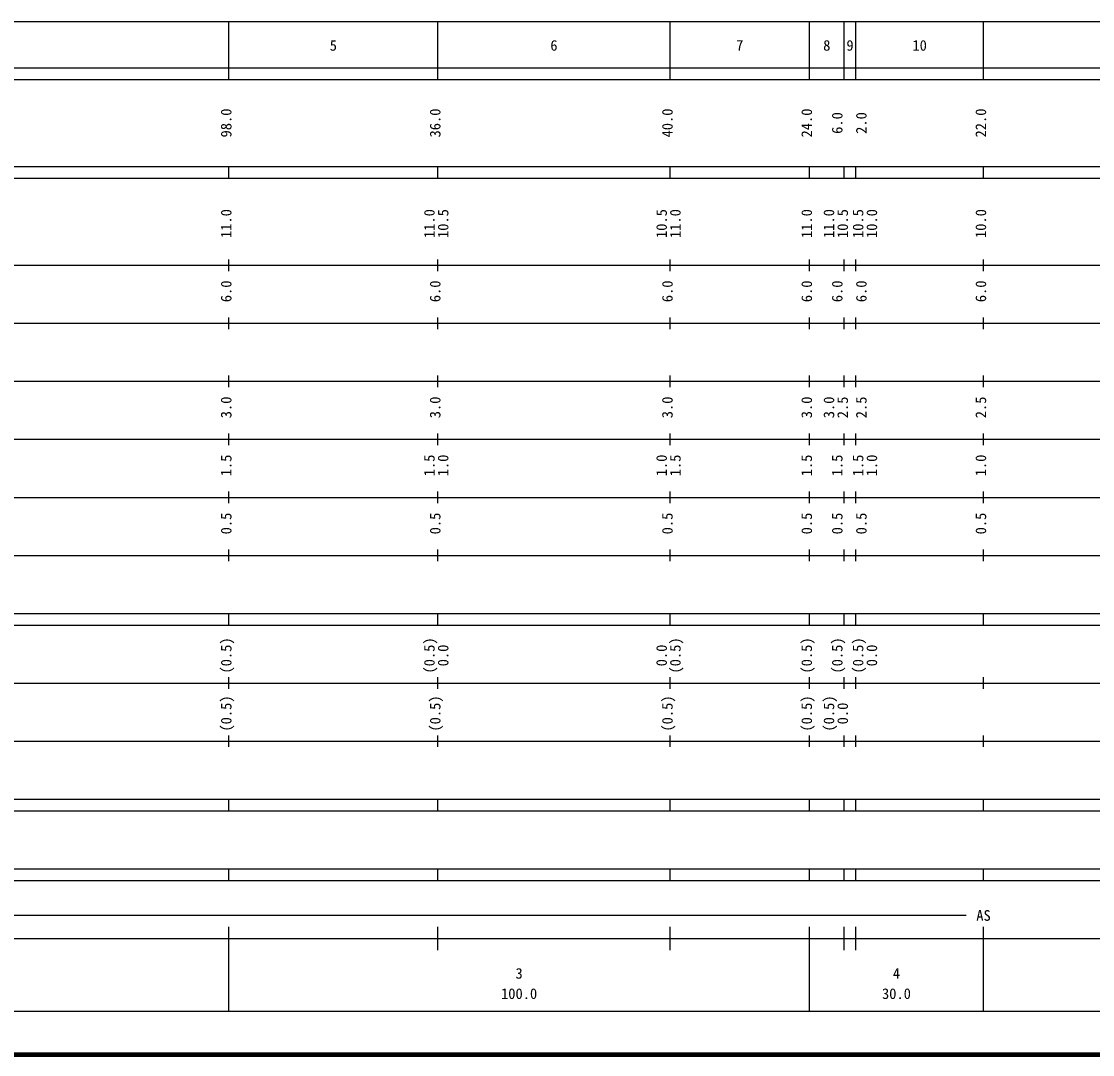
# Model space of a CAD drawing. Units: millimetres on the paper, enlarged 1000 times. Extents: x 40000 to 680000, y 20000 to 380000.
# Drawn here: x 232267 to 416786, y 20000 to 198000 of the extents above; entities that cross this region are included whole.
import ezdxf
from ezdxf.enums import TextEntityAlignment as Align

# ---------------------------------------------------------------- set-up
doc = ezdxf.new("R2010")
doc.units = ezdxf.units.MM
doc.header["$LTSCALE"] = 1000
doc.layers.add('M-TTL', color=2, linetype='Continuous', lineweight=140)
doc.layers.add('M-TTL-BAND', color=7, linetype='Continuous', lineweight=25)
doc.styles.add('ＭＳ ゴシック', font='')
doc.styles.get('ＭＳ ゴシック').set_extended_font_data('MS Gothic')

msp = doc.modelspace()

# ---------------------------------------------------------------- linework, layer by layer
at = {"layer": 'M-TTL'}
msp.add_line((40000, 20000), (680000, 20000), dxfattribs=at)
at = {"layer": 'M-TTL-BAND'}
for p, q in [((68000, 198000), (579000, 198000)), ((268000, 188000), (268000, 198000)), ((304000, 188000), (304000, 198000)), ((344000, 188000), (344000, 198000)), ((368000, 188000), (368000, 198000)), ((374000, 188000), (374000, 198000)), ((376000, 188000), (376000, 198000)), ((398000, 188000), (398000, 198000)), ((40000, 190000), (579000, 190000)), ((40000, 188000), (579000, 188000)), ((40000, 173000), (579000, 173000)), ((268000, 171000), (268000, 173000)), ((304000, 171000), (304000, 173000)), ((344000, 171000), (344000, 173000)), ((368000, 171000), (368000, 173000)), ((374000, 171000), (374000, 173000)), ((376000, 171000), (376000, 173000)), ((398000, 171000), (398000, 173000)), ((40000, 171000), (579000, 171000)), ((268000, 155000), (268000, 157000)), ((304000, 155000), (304000, 157000)), ((344000, 155000), (344000, 157000)), ((368000, 155000), (368000, 157000)), ((374000, 155000), (374000, 157000)), ((376000, 155000), (376000, 157000)), ((398000, 155000), (398000, 157000)), ((40000, 156000), (579000, 156000)), ((46000, 146000), (579000, 146000)), ((268000, 145000), (268000, 147000)), ((304000, 145000), (304000, 147000)), ((344000, 145000), (344000, 147000)), ((368000, 145000), (368000, 147000)), ((374000, 145000), (374000, 147000)), ((376000, 145000), (376000, 147000)), ((398000, 145000), (398000, 147000)), ((268000, 135000), (268000, 137000)), ((304000, 135000), (304000, 137000)), ((344000, 135000), (344000, 137000)), ((368000, 135000), (368000, 137000)), ((374000, 135000), (374000, 137000)), ((376000, 135000), (376000, 137000)), ((398000, 135000), (398000, 137000)), ((52000, 136000), (579000, 136000)), ((46000, 126000), (579000, 126000)), ((268000, 125000), (268000, 127000)), ((304000, 125000), (304000, 127000)), ((344000, 125000), (344000, 127000)), ((368000, 125000), (368000, 127000)), ((374000, 125000), (374000, 127000)), ((376000, 125000), (376000, 127000)), ((398000, 125000), (398000, 127000)), ((268000, 115000), (268000, 117000)), ((304000, 115000), (304000, 117000)), ((344000, 115000), (344000, 117000)), ((368000, 115000), (368000, 117000)), ((374000, 115000), (374000, 117000)), ((376000, 115000), (376000, 117000)), ((398000, 115000), (398000, 117000)), ((52000, 116000), (579000, 116000)), ((46000, 106000), (579000, 106000)), ((268000, 105000), (268000, 107000)), ((304000, 105000), (304000, 107000)), ((344000, 105000), (344000, 107000)), ((368000, 105000), (368000, 107000)), ((374000, 105000), (374000, 107000)), ((376000, 105000), (376000, 107000)), ((398000, 105000), (398000, 107000)), ((40000, 96000), (579000, 96000)), ((268000, 94000), (268000, 96000)), ((304000, 94000), (304000, 96000)), ((344000, 94000), (344000, 96000)), ((368000, 94000), (368000, 96000)), ((374000, 94000), (374000, 96000)), ((376000, 94000), (376000, 96000)), ((398000, 94000), (398000, 96000)), ((40000, 94000), (579000, 94000)), ((268000, 83000), (268000, 85000)), ((304000, 83000), (304000, 85000)), ((344000, 83000), (344000, 85000)), ((368000, 83000), (368000, 85000)), ((374000, 83000), (374000, 85000)), ((376000, 83000), (376000, 85000)), ((398000, 83000), (398000, 85000)), ((49000, 84000), (579000, 84000)), ((40000, 74000), (579000, 74000)), ((268000, 73000), (268000, 75000)), ((304000, 73000), (304000, 75000)), ((344000, 73000), (344000, 75000)), ((368000, 73000), (368000, 75000)), ((374000, 73000), (374000, 75000)), ((376000, 73000), (376000, 75000)), ((398000, 73000), (398000, 75000)), ((40000, 64000), (579000, 64000)), ((268000, 62000), (268000, 64000)), ((304000, 62000), (304000, 64000)), ((344000, 62000), (344000, 64000)), ((368000, 62000), (368000, 64000)), ((374000, 62000), (374000, 64000)), ((376000, 62000), (376000, 64000)), ((398000, 62000), (398000, 64000)), ((40000, 62000), (579000, 62000)), ((40000, 52000), (579000, 52000)), ((268000, 50000), (268000, 52000)), ((304000, 50000), (304000, 52000)), ((344000, 50000), (344000, 52000)), ((368000, 50000), (368000, 52000)), ((374000, 50000), (374000, 52000)), ((376000, 50000), (376000, 52000)), ((398000, 50000), (398000, 52000)), ((40000, 50000), (579000, 50000)), ((71000, 44000), (395000, 44000)), ((268000, 27500), (268000, 42000)), ((304000, 38000), (304000, 42000)), ((344000, 38000), (344000, 42000)), ((368000, 27500), (368000, 42000)), ((374000, 38000), (374000, 42000)), ((376000, 38000), (376000, 42000)), ((398000, 27500), (398000, 42000)), ((40000, 40000), (579000, 40000)), ((68000, 27500), (579000, 27500))]:
    msp.add_line(p, q, dxfattribs=at)

# ---------------------------------------------------------------- texts
at = {"layer": 'M-TTL-BAND', "style": 'ＭＳ ゴシック'}
for s, p in [('5', (286000, 192405)), ('6', (324000, 192405)), ('7', (356000, 192405)), ('8', (371000, 192405)), ('9', (375000, 192405)), ('10', (387000, 192405)), ('AS', (398000, 42500)), ('3', (318000, 32523)), ('4', (383000, 32523)), ('100.0', (318000, 29033)), ('30.0', (383000, 29033))]:
    msp.add_text(s, height=1833, dxfattribs=at).set_placement(p, align=Align.BOTTOM_CENTER)
for s, p in [('98.0', (269000, 180500)), ('36.0', (305000, 180500)), ('40.0', (345000, 180500)), ('24.0', (369000, 180500)), ('22.0', (399000, 180500)), ('6.0', (374256, 180500)), ('2.0', (378407, 180500)), ('11.0', (269000, 163174)), ('11.0', (304000, 163174)), ('10.5', (306370, 163174)), ('10.5', (344000, 163174)), ('11.0', (346370, 163174)), ('11.0', (369000, 163174)), ('11.0', (372825, 163174)), ('10.5', (375195, 163174)), ('10.5', (377848, 163174)), ('10.0', (380218, 163174)), ('10.0', (399000, 163174)), ('6.0', (269000, 151500)), ('6.0', (305000, 151500)), ('6.0', (345000, 151500)), ('6.0', (369000, 151500)), ('6.0', (374256, 151500)), ('6.0', (378407, 151500)), ('6.0', (399000, 151500)), ('3.0', (269000, 131500)), ('3.0', (305000, 131500)), ('3.0', (345000, 131500)), ('3.0', (369000, 131500)), ('3.0', (372825, 131500)), ('2.5', (375195, 131500)), ('2.5', (378407, 131500)), ('2.5', (399000, 131500)), ('1.5', (269000, 121500)), ('1.5', (304000, 121500)), ('1.0', (306370, 121500)), ('1.0', (344000, 121500)), ('1.5', (346370, 121500)), ('1.5', (369000, 121500)), ('1.5', (374256, 121500)), ('1.5', (377848, 121500)), ('1.0', (380218, 121500)), ('1.0', (399000, 121500)), ('0.5', (269000, 111500)), ('0.5', (305000, 111500)), ('0.5', (345000, 111500)), ('0.5', (369000, 111500)), ('0.5', (374256, 111500)), ('0.5', (378407, 111500)), ('0.5', (399000, 111500)), ('(0.5)', (269000, 88764)), ('(0.5)', (304000, 88764)), ('0.0', (306370, 88764)), ('0.0', (344000, 88764)), ('(0.5)', (346370, 88764)), ('(0.5)', (369000, 88764)), ('(0.5)', (374256, 88764)), ('(0.5)', (377848, 88764)), ('0.0', (380218, 88764)), ('(0.5)', (269000, 78764)), ('(0.5)', (305000, 78764)), ('(0.5)', (345000, 78764)), ('(0.5)', (369000, 78764)), ('(0.5)', (372825, 78764)), ('0.0', (375195, 78764))]:
    msp.add_text(s, height=1833, rotation=90, dxfattribs=at).set_placement(p, align=Align.BOTTOM_CENTER)

doc.saveas('drawing.dxf')
